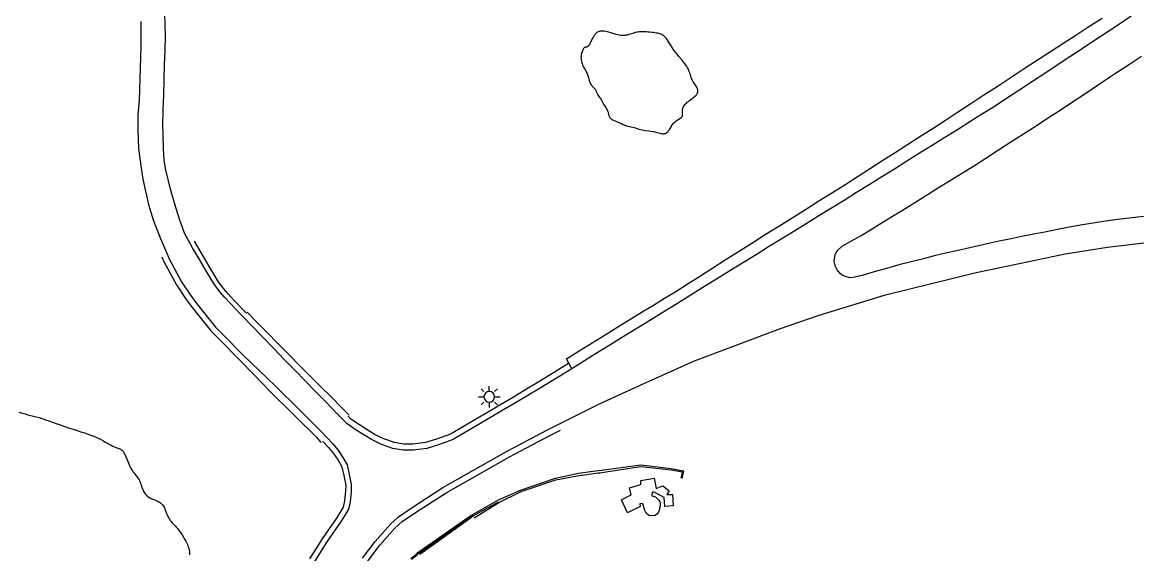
# Model space of a CAD drawing. Header units: feet. Extents: x 3174203 to 3175581, y 1715832 to 1717426.
# Drawn here: x 3174693.1 to 3175034.4, y 1716389.7 to 1716552.4 of the extents above; entities that cross this region are included whole.
import ezdxf

# ---------------------------------------------------------------- set-up
doc = ezdxf.new("R2010")
doc.units = ezdxf.units.FT
doc.header["$MEASUREMENT"] = 0
for name, color, linetype, lineweight, true_color in [('BOTTOM_OF_RETAINING_WALL', 75, 'Continuous', 30, 0x6e996b), ('BRIDGE', 117, 'Continuous', 30, 0x53735e), ('MISCELLANEOUS', 225, 'Continuous', 30, 0x9c5f7c), ('SHRUBLINE', 71, 'Continuous', 30, 0xc6ff6b), ('TOP_OF_RETAINING_WALL', 121, 'Continuous', 30, 0x7affd3)]:
    doc.layers.add(name, color=color, linetype=linetype, lineweight=lineweight, true_color=true_color)
doc.layers.add('FOOT_PATH', color=2, linetype='Continuous', lineweight=30)
doc.layers.add('LIGHT_POLE', color=5, linetype='Continuous', lineweight=30)

# ---------------------------------------------------------------- blocks, each defined once
blk = doc.blocks.new('SYM205')
at = {"lineweight": -2}
for p, q in [((-0.25, 0.25), (-0.375, 0.375)), ((0, 0.25), (0, 0.5)), ((0.25, 0.25), (0.375, 0.375)), ((0.25, 0), (0.5, 0)), ((-0.25, -0.25), (-0.375, -0.375)), ((0, -0.25), (0, -0.5)), ((0.25, -0.25), (0.375, -0.375))]:
    blk.add_line(p, q, dxfattribs=at)
at = {"lineweight": -2, "flags": 128}
blk.add_lwpolyline([(-0.5, 0), (-0.25, 0, 1), (0.25, 0, 1), (-0.25, 0)], format="xyb", dxfattribs=at)
blk = doc.blocks.new('SYM205_1')
at = {"layer": 'LIGHT_POLE', "ltscale": 0.25, "xscale": 26.246667, "yscale": 26.246667, "zscale": 26.246667}
blk.add_blockref('SYM205', (0, 0), dxfattribs=at)
blk = doc.blocks.new('SYM003')
at = {"layer": 'LIGHT_POLE', "ltscale": 0.25, "xscale": 0.5, "yscale": 0.5, "zscale": 0.5}
blk.add_blockref('SYM205_1', (0, 0), dxfattribs=at)

msp = doc.modelspace()

# ---------------------------------------------------------------- linework, layer by layer
at = {"layer": 'BOTTOM_OF_RETAINING_WALL'}
msp.add_polyline3d([(3174812.042432, 1716388.502307, 5239.395419), (3174813.819464, 1716389.92736, 5239.314011), (3174814.195223, 1716390.310715, 5239.359153), (3174830.035623, 1716401.395436, 5239.69235), (3174830.777043, 1716401.826412, 5239.858315), (3174838.66125, 1716406.308823, 5240.392817), (3174845.611456, 1716409.365458, 5240.666743), (3174856.294294, 1716413.074935, 5241.164643), (3174863.311611, 1716414.558261, 5241.888791), (3174868.5547, 1716415.297023, 5241.974243), (3174870.309566, 1716415.455595, 5242.254166), (3174882.372358, 1716417.182592, 5243.449204), (3174891.688288, 1716416.05981, 5244.786757), (3174895.44497, 1716415.258811, 5245.458088), (3174894.880145, 1716412.986061, 5246.021233)], dxfattribs=at)
at = {"layer": 'BRIDGE'}
for points in [[(3174793.110488, 1716432.370844, 5237.339), (3174790.910862, 1716434.614851, 5237.331664), (3174787.726582, 1716437.800412, 5237.322531), (3174784.494989, 1716441.019919, 5237.319626), (3174781.183945, 1716444.226026, 5237.318), (3174778.098762, 1716447.404011, 5237.324), (3174774.791328, 1716450.748232, 5237.252), (3174771.397484, 1716454.16836, 5237.16), (3174768.039875, 1716457.59457, 5237.111), (3174764.658376, 1716460.969294, 5237.092), (3174761.939183, 1716463.781156, 5237.114)], [(3174753.542679, 1716455.386345, 5237.229), (3174759.391543, 1716449.442397, 5237.322), (3174764.144243, 1716444.53695, 5237.451), (3174768.844102, 1716439.617681, 5237.49), (3174776.424407, 1716432.260898, 5237.43), (3174783.183194, 1716425.555445, 5237.465346), (3174784.527955, 1716424.006592, 5237.472)]]:
    msp.add_polyline3d(points, dxfattribs=at)
at = {"layer": 'FOOT_PATH'}
for points in [[(3174760.612513, 1716462.498208, 5237.163492), (3174760.01247, 1716463.1187, 5237.17), (3174756.693235, 1716466.551054, 5237.334), (3174754.973798, 1716468.398121, 5237.439), (3174753.567631, 1716470.077144, 5237.544), (3174751.707861, 1716472.572989, 5237.716306), (3174749.53813, 1716476.222217, 5237.949713), (3174747.368399, 1716479.871444, 5238.176172), (3174745.198667, 1716483.520672, 5238.398), (3174742.794575, 1716488.013193, 5238.73), (3174741.206967, 1716492.278819, 5238.915), (3174739.861398, 1716496.835863, 5239.141588), (3174738.515829, 1716501.392907, 5239.367), (3174737.018941, 1716507.337556, 5239.717), (3174736.519978, 1716510.287191, 5239.762), (3174736.360509, 1716513.971398, 5239.983), (3174736.224428, 1716518.010129, 5240.07), (3174736.133708, 1716521.005143, 5240.196753), (3174736.269788, 1716525.645146, 5240.388184), (3174736.405869, 1716530.285148, 5240.575048), (3174736.54195, 1716534.925151, 5240.762529), (3174736.678031, 1716539.565153, 5240.953518), (3174736.802771, 1716543.883249, 5241.135179), (3174736.927512, 1716548.201344, 5241.32154), (3174736.851911, 1716551.650148, 5241.473855), (3174736.776311, 1716555.098952, 5241.625494)], [(3175032.440534, 1716554.287743, 5242.628253), (3175028.780411, 1716551.843009, 5242.565977), (3175024.980358, 1716549.342626, 5242.501), (3175021.180304, 1716546.842243, 5242.437052), (3175017.38025, 1716544.34186, 5242.376952), (3175013.580196, 1716541.841477, 5242.317549), (3175009.780142, 1716539.341094, 5242.262), (3175005.980089, 1716536.840712, 5242.211394), (3175002.180035, 1716534.340329, 5242.160172), (3174998.379981, 1716531.839946, 5242.10564), (3174994.579927, 1716529.339563, 5242.052854), (3174990.779873, 1716526.83918, 5242.004359), (3174986.926521, 1716524.430123, 5241.95381), (3174983.073169, 1716522.021065, 5241.903929), (3174979.219817, 1716519.612008, 5241.858287), (3174975.366465, 1716517.20295, 5241.81728), (3174971.513113, 1716514.793893, 5241.777126), (3174967.659761, 1716512.384835, 5241.741673), (3174963.806409, 1716509.975777, 5241.710875), (3174959.953057, 1716507.56672, 5241.681), (3174956.099705, 1716505.157662, 5241.652024), (3174952.246352, 1716502.748605, 5241.623901), (3174948.399804, 1716500.373581, 5241.591096), (3174944.553256, 1716497.998558, 5241.553656), (3174940.706708, 1716495.623535, 5241.511978), (3174936.86016, 1716493.248511, 5241.469541), (3174933.013612, 1716490.873488, 5241.422969), (3174929.167064, 1716488.498465, 5241.376), (3174925.320516, 1716486.123441, 5241.324781), (3174921.473968, 1716483.748418, 5241.268984), (3174917.62742, 1716481.373395, 5241.209), (3174913.780872, 1716478.998371, 5241.148453), (3174909.637628, 1716476.437046, 5241.08), (3174905.494384, 1716473.875721, 5241.015625), (3174901.35114, 1716471.314395, 5240.954), (3174897.207895, 1716468.75307, 5240.893625), (3174893.064651, 1716466.191744, 5240.8305), (3174888.921407, 1716463.630419, 5240.764), (3174884.778163, 1716461.069094, 5240.697228), (3174880.634919, 1716458.507768, 5240.63379), (3174876.491675, 1716455.946443, 5240.574), (3174872.34843, 1716453.385118, 5240.521), (3174868.205186, 1716450.823792, 5240.422), (3174864.061942, 1716448.262467, 5240.304), (3174859.918698, 1716445.701141, 5240.206), (3174855.775454, 1716443.139816, 5240.067), (3174851.63221, 1716440.578491, 5239.944), (3174847.818406, 1716438.330736, 5239.803), (3174844.004602, 1716436.082982, 5239.596), (3174840.190799, 1716433.835227, 5239.366997), (3174836.376995, 1716431.587473, 5239.139047), (3174832.563192, 1716429.339718, 5238.915634), (3174828.749388, 1716427.091964, 5238.694), (3174824.935584, 1716424.844209, 5238.488), (3174820.490281, 1716423.255944, 5238.292), (3174816.918162, 1716422.144159, 5238.182), (3174812.711001, 1716421.588266, 5238.019745), (3174809.694545, 1716421.588266, 5237.903), (3174806.519328, 1716422.144159, 5237.767), (3174803.02659, 1716423.335358, 5237.643), (3174800.010134, 1716424.844209, 5237.538), (3174795.24731, 1716427.782499, 5237.4), (3174792.499471, 1716429.694799, 5237.378), (3174791.519516, 1716430.699466, 5237.377836)], [(3174729.427758, 1716552.67972, 5241.566738), (3174729.398877, 1716544.989398, 5241.254), (3174728.854554, 1716528.607579, 5240.618), (3174728.531362, 1716524.160437, 5240.453), (3174728.531362, 1716519.531779, 5240.263), (3174728.667443, 1716513.904784, 5239.924), (3174729.393207, 1716508.595441, 5239.807), (3174729.98289, 1716504.511331, 5239.574), (3174731.746269, 1716496.720324, 5239.257), (3174733.197796, 1716492.046287, 5239.183), (3174735.102926, 1716487.054598, 5238.886), (3174738.164742, 1716479.881171, 5238.43), (3174741.884282, 1716473.1197, 5238.104), (3174744.560536, 1716469.03559, 5237.852), (3174746.561347, 1716466.326322, 5237.71), (3174748.557198, 1716463.785098, 5237.568), (3174752.276737, 1716459.247198, 5237.332), (3174754.828967, 1716456.652056, 5237.215471)], [(3174861.191334, 1716446.684986, 5240.254), (3174859.625017, 1716449.50404, 5240.118), (3174863.562285, 1716451.960016, 5240.53), (3174867.499554, 1716454.415992, 5240.64), (3174871.436822, 1716456.871969, 5240.665), (3174875.374091, 1716459.327945, 5240.54), (3174879.311359, 1716461.783921, 5240.659), (3174882.761572, 1716463.871355, 5240.706), (3174886.211785, 1716465.958789, 5240.7), (3174889.661998, 1716468.046223, 5240.776), (3174893.112211, 1716470.133657, 5240.84), (3174896.873567, 1716472.545834, 5240.920599), (3174900.634923, 1716474.958012, 5240.989), (3174904.396279, 1716477.370189, 5241.071), (3174908.157635, 1716479.782366, 5241.048), (3174912.260216, 1716482.361406, 5241.041), (3174916.362798, 1716484.940446, 5241.14), (3174920.465379, 1716487.519486, 5241.149), (3174924.56796, 1716490.098525, 5241.228), (3174928.670542, 1716492.677565, 5241.417), (3174932.773123, 1716495.256605, 5241.391), (3174936.875704, 1716497.835645, 5241.423222), (3174940.978286, 1716500.414684, 5241.45139), (3174945.080867, 1716502.993724, 5241.483426), (3174948.855335, 1716505.411219, 5241.508452), (3174952.629803, 1716507.828714, 5241.53556), (3174956.404271, 1716510.24621, 5241.566509), (3174960.178738, 1716512.663705, 5241.595353), (3174963.953206, 1716515.0812, 5241.623), (3174967.727674, 1716517.498695, 5241.644309), (3174971.502142, 1716519.916191, 5241.664), (3174975.27661, 1716522.333686, 5241.638), (3174979.296661, 1716524.961256, 5241.714), (3174983.316712, 1716527.588826, 5241.810633), (3174987.336762, 1716530.216396, 5241.909), (3174991.356813, 1716532.843966, 5241.975), (3174995.376864, 1716535.471536, 5241.988), (3174999.396915, 1716538.099106, 5242.029073), (3175003.416966, 1716540.726676, 5242.066537), (3175007.437017, 1716543.354246, 5242.1), (3175011.457068, 1716545.981816, 5242.154), (3175015.466771, 1716548.559769, 5242.262), (3175019.476474, 1716551.137721, 5242.366), (3175023.486178, 1716553.715674, 5242.489)], [(3175036.216864, 1716493.071052, 5244.550655), (3175032.678765, 1716492.677767, 5244.44), (3175029.140667, 1716492.284483, 5244.265), (3175025.269926, 1716491.709682, 5244.174), (3175021.399186, 1716491.134882, 5244.091949), (3175017.528446, 1716490.560081, 5244.008), (3175013.423345, 1716489.765948, 5243.959), (3175009.318243, 1716488.971816, 5243.835), (3175005.991826, 1716488.321384, 5243.715464), (3175002.665409, 1716487.670951, 5243.599593), (3174999.338991, 1716487.020519, 5243.487546), (3174995.656307, 1716486.251912, 5243.367824), (3174991.973623, 1716485.483305, 5243.251689), (3174988.290939, 1716484.714699, 5243.131017), (3174984.355938, 1716483.818463, 5242.99825), (3174980.420938, 1716482.922228, 5242.869758), (3174976.485937, 1716482.025993, 5242.745121), (3174972.550937, 1716481.129758, 5242.621221), (3174968.820766, 1716480.166163, 5242.504251), (3174965.090595, 1716479.202568, 5242.3911), (3174961.360425, 1716478.238974, 5242.281935), (3174957.58891, 1716477.179185, 5242.171665), (3174953.817395, 1716476.119396, 5242.065437), (3174950.045881, 1716475.059608, 5241.963393), (3174947.233546, 1716474.424302, 5241.891544), (3174946.280981, 1716474.288165, 5241.870489), (3174944.965534, 1716474.696576, 5241.845734), (3174944.10369, 1716475.014229, 5241.832045), (3174943.377926, 1716475.649535, 5241.817399), (3174942.470721, 1716476.738631, 5241.798444), (3174941.971759, 1716477.827727, 5241.786257), (3174941.608877, 1716478.780686, 5241.779521), (3174941.563516, 1716479.552129, 5241.777899), (3174941.881038, 1716481.412667, 5241.774999), (3174942.1532, 1716482.093352, 5241.775374), (3174942.742883, 1716482.910174, 5241.78), (3174943.967609, 1716483.953891, 5241.786404), (3174946.868774, 1716485.619679, 5241.800017), (3174949.769939, 1716487.285466, 5241.816766), (3174952.671104, 1716488.951254, 5241.834097), (3174956.263635, 1716491.188438, 5241.859969), (3174959.856166, 1716493.425623, 5241.885318), (3174963.448697, 1716495.662807, 5241.910112), (3174967.041227, 1716497.899992, 5241.931868), (3174970.633758, 1716500.137177, 5241.95825), (3174974.004591, 1716502.221774, 5241.986), (3174977.375423, 1716504.306372, 5242.035), (3174980.746256, 1716506.39097, 5241.976), (3174984.117088, 1716508.475568, 5241.934), (3174987.950838, 1716510.944671, 5242.123), (3174991.784588, 1716513.413775, 5242.232), (3174995.618338, 1716515.882879, 5242.186), (3174999.452088, 1716518.351982, 5242.234753), (3175003.285838, 1716520.821086, 5242.282505), (3175007.119588, 1716523.29019, 5242.326435), (3175010.953338, 1716525.759294, 5242.372), (3175014.121467, 1716527.878635, 5242.356), (3175017.289596, 1716529.997976, 5242.459), (3175020.457725, 1716532.117317, 5242.467), (3175023.625854, 1716534.236658, 5242.528), (3175027.594166, 1716536.856586, 5242.697), (3175031.562478, 1716539.476514, 5242.774), (3175035.53079, 1716542.096442, 5242.882)], [(3174761.693852, 1716463.54391, 5237.163492), (3174761.093809, 1716464.164402, 5237.17), (3174757.784518, 1716467.586473, 5237.334), (3174756.101708, 1716469.394195, 5237.439), (3174754.748308, 1716471.010212, 5237.544), (3174752.960836, 1716473.409031, 5237.716306), (3174750.831105, 1716476.990984, 5237.949713), (3174748.661373, 1716480.640212, 5238.176172), (3174746.508966, 1716484.260302, 5238.398), (3174745.827624, 1716485.533526, 5238.494665)], [(3174797.180943, 1716388.589195, 5237.769), (3174801.081923, 1716393.717022, 5237.834), (3174805.844748, 1716399.117123, 5237.934), (3174808.194975, 1716401.22441, 5238), (3174812.413477, 1716404.083287, 5238.145), (3174821.848406, 1716410.209452, 5238.541), (3174841.259753, 1716421.20535, 5239.443), (3174853.643097, 1716427.78176, 5240.088), (3174869.757321, 1716435.802498, 5240.678), (3174883.108114, 1716441.937171, 5240.879), (3174898.768736, 1716448.970916, 5241.205), (3174925.077673, 1716458.863538, 5241.572), (3174936.616183, 1716462.808674, 5241.755), (3174957.255091, 1716469.161734, 5242.201), (3174984.992875, 1716475.99411, 5243), (3174992.786331, 1716477.616409, 5243.257), (3175012.155152, 1716481.609761, 5243.87192), (3175025.159365, 1716483.657488, 5244.27801), (3175041.48905, 1716485.654164, 5244.781323)], [(3174735.847837, 1716480.768568, 5238.534431), (3174736.560128, 1716479.099766, 5238.43), (3174740.355611, 1716472.200242, 5238.104), (3174743.096949, 1716468.016811, 5237.852), (3174745.143139, 1716465.246097, 5237.71), (3174747.166798, 1716462.669466, 5237.568), (3174750.949253, 1716458.054808, 5237.332), (3174753.558046, 1716455.402151, 5237.215471)], [(3174791.519516, 1716430.699466, 5237.377836), (3174789.297795, 1716432.977213, 5237.354039), (3174786.096118, 1716436.259627, 5237.354183), (3174782.894441, 1716439.542041, 5237.355807), (3174779.692765, 1716442.824456, 5237.362), (3174776.491088, 1716446.10687, 5237.376), (3174773.289411, 1716449.389284, 5237.321), (3174769.970176, 1716452.821638, 5237.273), (3174766.650941, 1716456.253992, 5237.226476), (3174763.331705, 1716459.686346, 5237.187555), (3174760.612513, 1716462.498208, 5237.163492)], [(3174754.828967, 1716456.652056, 5237.215471), (3174760.658512, 1716450.727741, 5237.353369), (3174765.592119, 1716446.010937, 5237.426), (3174770.525727, 1716441.294132, 5237.517), (3174778.020774, 1716433.837824, 5237.423), (3174784.751831, 1716427.141557, 5237.45094), (3174786.27494, 1716425.50898, 5237.426841)], [(3174860.278965, 1716448.092094, 5240.237459), (3174858.948921, 1716447.26987, 5240.206), (3174854.805676, 1716444.708545, 5240.067), (3174850.678999, 1716442.157461, 5239.944), (3174846.881975, 1716439.919595, 5239.803), (3174843.068171, 1716437.671841, 5239.596), (3174839.254367, 1716435.424086, 5239.366997), (3174835.440564, 1716433.176332, 5239.139047), (3174831.62676, 1716430.928577, 5238.915634), (3174827.812957, 1716428.680823, 5238.694), (3174824.150081, 1716426.522021, 5238.488), (3174819.905726, 1716425.005554, 5238.292), (3174816.52045, 1716423.951921, 5238.182), (3174812.589685, 1716423.432548, 5238.019745), (3174809.854768, 1716423.432548, 5237.903), (3174806.978779, 1716423.936055, 5237.767), (3174803.740034, 1716425.040629, 5237.643), (3174800.908608, 1716426.456928, 5237.538), (3174796.25899, 1716429.325378, 5237.4), (3174793.697095, 1716431.108274, 5237.378), (3174792.839757, 1716431.987232, 5237.377836)], [(3174786.27494, 1716425.50898, 5237.426841), (3174788.108489, 1716423.543651, 5237.411), (3174789.734977, 1716421.626388, 5237.38), (3174791.238345, 1716419.422265, 5237.392), (3174792.532732, 1716417.090109, 5237.439), (3174793.167775, 1716414.231232, 5237.514888), (3174793.802818, 1716411.100081, 5237.600048), (3174793.757458, 1716409.012647, 5237.655), (3174793.439937, 1716405.836117, 5237.697), (3174792.895614, 1716403.612546, 5237.688), (3174792.201744, 1716402.333426, 5237.673253), (3174790.704856, 1716399.928339, 5237.652453), (3174786.304913, 1716393.575279, 5237.598016), (3174782.540013, 1716387.539872, 5237.555)], [(3174785.911422, 1716156.980111, 5237.656235), (3174786.611533, 1716161.11685, 5237.657077), (3174787.577251, 1716169.955149, 5237.657491), (3174788.773946, 1716186.476366, 5237.649251), (3174789.093015, 1716202.835414, 5237.637686), (3174788.637475, 1716237.32923, 5237.62), (3174788.319993, 1716274.648726, 5237.531), (3174787.93304, 1716322.377807, 5237.56), (3174787.775907, 1716353.738217, 5237.591148), (3174788.043366, 1716360.962597, 5237.595698), (3174788.69486, 1716365.872548, 5237.598), (3174789.695091, 1716369.436672, 5237.573), (3174790.916401, 1716372.796667, 5237.615), (3174794.107592, 1716379.802452, 5237.691957), (3174796.234484, 1716383.32796, 5237.729363), (3174798.723958, 1716387.552922, 5237.769), (3174802.517944, 1716392.540106, 5237.834), (3174807.164377, 1716397.80824, 5237.934), (3174809.340013, 1716399.758984, 5238), (3174813.439269, 1716402.537048, 5238.145), (3174822.811777, 1716408.622682, 5238.541), (3174842.152317, 1716419.578471, 5239.443), (3174854.491776, 1716426.131574, 5240.088), (3174857.773621, 1716427.765089, 5240.208476)], [(3174785.03006, 1716424.347572, 5237.426841), (3174786.836198, 1716422.411624, 5237.411), (3174788.378851, 1716420.593184, 5237.38), (3174789.787722, 1716418.527605, 5237.392), (3174790.924269, 1716416.479837, 5237.439), (3174791.502348, 1716413.877406, 5237.514888), (3174792.096575, 1716410.947502, 5237.600048), (3174792.056776, 1716409.115967, 5237.655), (3174791.757764, 1716406.124617, 5237.697), (3174791.294216, 1716404.231009, 5237.688), (3174790.729455, 1716403.189896, 5237.673253), (3174789.281468, 1716400.86338, 5237.652453), (3174784.882021, 1716394.511035, 5237.598016), (3174781.047749, 1716388.36442, 5237.555)]]:
    msp.add_polyline3d(points, dxfattribs=at)
at = {"layer": 'MISCELLANEOUS'}
msp.add_polyline3d([(3174879.374506, 1716408.008165, 5247.44), (3174878.957385, 1716410.068552, 5246.778), (3174882.398635, 1716411.137868, 5246.961), (3174882.346495, 1716412.389749, 5246.691), (3174886.439497, 1716413.015689, 5247.092), (3174887.117319, 1716409.885986, 5247.355), (3174889.098644, 1716410.668412, 5247.187), (3174891.00176, 1716409.155722, 5247.631), (3174890.376078, 1716408.086407, 5248.031), (3174892.108109, 1716408.032615, 5247.866), (3174892.238459, 1716404.589942, 5248.483), (3174889.761802, 1716404.433457, 5248.633), (3174889.475031, 1716407.119785, 5248.116), (3174886.503043, 1716408.762879, 5247.738), (3174885.799151, 1716408.762879, 5247.752), (3174885.773081, 1716407.667483, 5247.769), (3174886.841954, 1716407.302351, 5247.897), (3174887.415495, 1716406.858977, 5248.003), (3174887.884757, 1716406.36344, 5248.067), (3174888.197597, 1716405.789662, 5248.227), (3174888.301878, 1716405.372368, 5248.407), (3174888.249738, 1716404.616023, 5248.79), (3174888.067247, 1716403.885759, 5249.05), (3174888.041177, 1716403.494546, 5249.146), (3174887.962967, 1716403.207657, 5249.214851), (3174887.806546, 1716402.686039, 5249.348883), (3174887.285145, 1716402.007937, 5249.564), (3174886.763743, 1716401.694967, 5249.716), (3174885.382029, 1716401.564563, 5249.706), (3174884.730278, 1716401.721048, 5249.622), (3174884.052456, 1716402.39915, 5249.363), (3174883.583194, 1716403.155495, 5248.992), (3174883.374634, 1716403.91184, 5248.608), (3174882.983582, 1716405.189802, 5248.097), (3174882.905372, 1716405.320206, 5248.065), (3174882.0972, 1716405.189802, 5248.146), (3174882.20148, 1716404.381295, 5248.421), (3174878.264899, 1716402.503473, 5248.675), (3174876.492134, 1716406.467764, 5247.518)], close=True, dxfattribs=at)
at = {"layer": 'SHRUBLINE'}
for points in [[(3174865.501432, 1716544.846141, 5233.223525), (3174865.367073, 1716544.814463, 5233.218237), (3174865.242693, 1716544.770213, 5233.215727), (3174865.127184, 1716544.709692, 5233.210456), (3174865.019438, 1716544.629203, 5233.204958), (3174864.918345, 1716544.525048, 5233.198949), (3174864.822796, 1716544.39353, 5233.192129), (3174864.714214, 1716544.197469, 5233.187177), (3174864.612019, 1716543.96882, 5233.175392), (3174864.516212, 1716543.719724, 5233.165539), (3174864.426791, 1716543.462321, 5233.153347), (3174864.24978, 1716542.909438, 5233.121402), (3174864.170772, 1716542.621356, 5233.102842), (3174864.111724, 1716542.330777, 5233.08305), (3174864.077626, 1716542.023975, 5233.061255), (3174864.072428, 1716541.689716, 5233.036966), (3174864.095923, 1716541.326753, 5233.007021), (3174864.146862, 1716540.936334, 5232.974432), (3174864.223999, 1716540.519707, 5232.936011), (3174864.304158, 1716540.169333, 5232.899975), (3174864.402201, 1716539.809373, 5232.867005), (3174864.520044, 1716539.446219, 5232.832368), (3174864.659604, 1716539.08626, 5232.798169), (3174864.822796, 1716538.735885, 5232.764363), (3174865.009408, 1716538.399781, 5232.737133), (3174865.21071, 1716538.075818, 5232.71117), (3174865.613953, 1716537.448977, 5232.650128), (3174865.794178, 1716537.138433, 5232.621057), (3174865.948108, 1716536.825864, 5232.600353), (3174866.077129, 1716536.513296, 5232.576753), (3174866.185072, 1716536.203923, 5232.555572), (3174866.27577, 1716535.900939, 5232.536235), (3174866.353055, 1716535.60754, 5232.519211), (3174866.517724, 1716534.923631, 5232.486665), (3174866.605672, 1716534.602269, 5232.474705), (3174866.712333, 1716534.289642, 5232.461367), (3174866.847478, 1716533.982216, 5232.448723), (3174867.015058, 1716533.677285, 5232.442339), (3174867.217568, 1716533.372355, 5232.437274), (3174867.457503, 1716533.064928, 5232.433009), (3174867.637881, 1716532.857605, 5232.425501), (3174868.01638, 1716532.43926, 5232.421121), (3174868.196758, 1716532.229717, 5232.424745), (3174868.359395, 1716532.020914, 5232.419278), (3174868.495418, 1716531.813591, 5232.424103), (3174868.599406, 1716531.608116, 5232.419838), (3174868.679739, 1716531.403381, 5232.425967), (3174868.816747, 1716530.990212, 5232.429094), (3174868.89708, 1716530.778821, 5232.425603), (3174869.001068, 1716530.562253, 5232.422394), (3174869.137092, 1716530.339275, 5232.428353), (3174869.299728, 1716530.109641, 5232.425285), (3174869.858605, 1716529.380803, 5232.428528), (3174870.038983, 1716529.124545, 5232.436919), (3174870.235602, 1716528.80825, 5232.43503), (3174870.41753, 1716528.48237, 5232.442594), (3174870.780747, 1716527.801855, 5232.447107), (3174870.983752, 1716527.44722, 5232.449775), (3174871.211029, 1716527.084173, 5232.436403), (3174871.687937, 1716526.357438, 5232.421732), (3174871.905633, 1716526.007809, 5232.426291), (3174872.0882, 1716525.67671, 5232.433207), (3174872.204694, 1716525.418912, 5232.445954), (3174872.292727, 1716525.176274, 5232.452892), (3174872.359322, 1716524.946209, 5232.464447), (3174872.411501, 1716524.726127, 5232.477497), (3174872.500705, 1716524.305564, 5232.492808), (3174872.551097, 1716524.100643, 5232.505994), (3174872.6111, 1716523.899791, 5232.519455), (3174872.68367, 1716523.704855, 5232.524876), (3174872.771765, 1716523.517684, 5232.533205), (3174872.878341, 1716523.340128, 5232.538613), (3174873.006355, 1716523.174035, 5232.549208), (3174873.158211, 1716523.020576, 5232.552618), (3174873.334092, 1716522.87821, 5232.562911), (3174873.533629, 1716522.744719, 5232.569682), (3174873.756453, 1716522.617884, 5232.578345), (3174874.002194, 1716522.495487, 5232.591143), (3174874.270482, 1716522.375308, 5232.60518), (3174874.711264, 1716522.194971, 5232.623546), (3174875.662686, 1716521.81932, 5232.675441), (3174876.133407, 1716521.616518, 5232.691111), (3174876.434037, 1716521.47403, 5232.707811), (3174877.024949, 1716521.183875, 5232.739655), (3174877.330015, 1716521.043605, 5232.756905), (3174877.651345, 1716520.91147, 5232.772082), (3174877.996331, 1716520.791168, 5232.786908), (3174878.446839, 1716520.665395, 5232.806705), (3174878.924173, 1716520.554958, 5232.822812), (3174879.887784, 1716520.351975, 5232.875363), (3174880.338292, 1716520.245372, 5232.898133), (3174880.750158, 1716520.128119, 5232.918578), (3174881.513851, 1716519.878277, 5232.951933), (3174881.902723, 1716519.75719, 5232.96867), (3174882.320976, 1716519.646327, 5232.992992), (3174882.781917, 1716519.549841, 5233.018547), (3174883.277987, 1716519.465495, 5233.034566), (3174883.796412, 1716519.389456, 5233.069623), (3174884.84923, 1716519.246964, 5233.09592), (3174885.486284, 1716519.153571, 5233.093866), (3174886.103377, 1716519.048946, 5233.090445), (3174886.705501, 1716518.926849, 5233.073208), (3174887.297645, 1716518.78104, 5233.05906), (3174888.168941, 1716518.531594, 5233.042031), (3174888.450329, 1716518.458222, 5233.040247), (3174888.724856, 1716518.398577, 5233.035913), (3174888.991118, 1716518.357965, 5233.03445), (3174889.247711, 1716518.341689, 5233.032286), (3174889.493234, 1716518.355053, 5233.029899), (3174889.726515, 1716518.401931, 5233.028505), (3174889.947322, 1716518.480478, 5233.025793), (3174890.155653, 1716518.587417, 5233.021802), (3174890.35151, 1716518.719472, 5233.018368), (3174890.534891, 1716518.873367, 5233.014331), (3174890.705798, 1716519.045826, 5233.010788), (3174890.86423, 1716519.233574, 5233.006703), (3174891.010186, 1716519.433333, 5233.00281), (3174891.186992, 1716519.713319, 5232.994878), (3174891.35123, 1716520.004768, 5232.988635), (3174891.512511, 1716520.303612, 5232.981935), (3174891.680445, 1716520.605784, 5232.976534), (3174891.864643, 1716520.907217, 5232.972107), (3174892.074714, 1716521.203843, 5232.969755), (3174892.317313, 1716521.491779, 5232.96445), (3174892.587265, 1716521.767882, 5232.961085), (3174892.876437, 1716522.029194, 5232.957265), (3174893.176698, 1716522.272756, 5232.952967), (3174893.479916, 1716522.49561, 5232.948696), (3174893.777959, 1716522.694799, 5232.943181), (3174894.276518, 1716522.997915, 5232.934967), (3174894.426044, 1716523.090967, 5232.932822), (3174894.564712, 1716523.184019, 5232.930876), (3174894.691005, 1716523.279466, 5232.92787), (3174894.803406, 1716523.379707, 5232.925961), (3174894.900398, 1716523.487135, 5232.924747), (3174894.980464, 1716523.604149, 5232.921963), (3174895.042086, 1716523.733143, 5232.922238), (3174895.088194, 1716523.892578, 5232.918998), (3174895.11426, 1716524.0679, 5232.918037), (3174895.124883, 1716524.257246, 5232.914947), (3174895.124664, 1716524.458753, 5232.910696), (3174895.10495, 1716525.11762, 5232.900678), (3174895.10736, 1716525.349149, 5232.895436), (3174895.121926, 1716525.583526, 5232.891124), (3174895.152902, 1716525.819236, 5232.885476), (3174895.203153, 1716526.056151, 5232.881004), (3174895.275198, 1716526.294491, 5232.874898), (3174895.371557, 1716526.534474, 5232.870486), (3174895.494748, 1716526.776319, 5232.863547), (3174895.64729, 1716527.020247, 5232.856917), (3174895.831703, 1716527.266475, 5232.848964), (3174896.050504, 1716527.515223, 5232.83965), (3174896.306213, 1716527.766711, 5232.82816), (3174896.599306, 1716528.021029, 5232.815028), (3174896.922077, 1716528.277757, 5232.801452), (3174897.264782, 1716528.536348, 5232.785009), (3174897.970999, 1716529.056926, 5232.745829), (3174898.315017, 1716529.317817, 5232.729592), (3174898.63998, 1716529.57838, 5232.70921), (3174898.936138, 1716529.838067, 5232.694907), (3174899.193746, 1716530.096329, 5232.673932), (3174899.370121, 1716530.306262, 5232.662459), (3174899.515364, 1716530.514995, 5232.64521), (3174899.630674, 1716530.722648, 5232.6346), (3174899.717252, 1716530.929341, 5232.624348), (3174899.776297, 1716531.135193, 5232.611841), (3174899.809009, 1716531.340326, 5232.602107), (3174899.816587, 1716531.544858, 5232.592415), (3174899.800231, 1716531.74891, 5232.583568), (3174899.761141, 1716531.952603, 5232.573674), (3174899.700516, 1716532.156055, 5232.563584), (3174899.619557, 1716532.359387, 5232.55527), (3174899.477993, 1716532.639357, 5232.544691), (3174899.307892, 1716532.921823, 5232.533951), (3174899.116895, 1716533.209282, 5232.522803), (3174898.702779, 1716533.809158, 5232.498427), (3174898.494941, 1716534.126569, 5232.480529), (3174898.296772, 1716534.458955, 5232.458268), (3174898.115911, 1716534.808814, 5232.437407), (3174897.957479, 1716535.177757, 5232.42015), (3174897.816513, 1716535.56386, 5232.398564), (3174897.685526, 1716535.964315, 5232.383824), (3174897.423552, 1716536.79705, 5232.342314), (3174897.277595, 1716537.223713, 5232.321435), (3174897.111679, 1716537.653497, 5232.297051), (3174896.918317, 1716538.083592, 5232.274958), (3174896.692235, 1716538.511425, 5232.252655), (3174896.436992, 1716538.935359, 5232.231092), (3174896.158359, 1716539.353988, 5232.205592), (3174895.862106, 1716539.765909, 5232.18805), (3174895.554001, 1716540.169718, 5232.167299), (3174895.239814, 1716540.564011, 5232.157654), (3174894.925316, 1716540.947384, 5232.149206), (3174894.029329, 1716542.022311, 5232.10455), (3174893.483551, 1716542.686252, 5232.059911), (3174892.975197, 1716543.325233, 5232.023754), (3174892.500526, 1716543.95423, 5231.999075), (3174892.055586, 1716544.585307, 5231.973328), (3174891.635597, 1716545.21888, 5231.951262), (3174891.235567, 1716545.852453, 5231.941226), (3174890.545999, 1716546.982588, 5231.926549), (3174890.388056, 1716547.226151, 5231.92535), (3174890.22201, 1716547.463194, 5231.925135), (3174890.044626, 1716547.691812, 5231.925743), (3174889.852672, 1716547.910095, 5231.927001), (3174889.642913, 1716548.116138, 5231.928631), (3174889.412117, 1716548.308034, 5231.931502), (3174889.157049, 1716548.483875, 5231.937059), (3174888.874477, 1716548.641755, 5231.941944), (3174888.562397, 1716548.780374, 5231.950748), (3174888.223731, 1716548.900862, 5231.960175), (3174887.86263, 1716549.004956, 5231.969073), (3174887.483245, 1716549.094393, 5231.982483), (3174887.089729, 1716549.170911, 5231.992563), (3174886.686233, 1716549.236247, 5232.006315), (3174886.276909, 1716549.292138, 5232.022333), (3174885.865908, 1716549.340321, 5232.033103), (3174885.055482, 1716549.420513, 5232.057107), (3174884.498875, 1716549.469488, 5232.088379), (3174883.963216, 1716549.510137, 5232.123072), (3174883.447459, 1716549.539231, 5232.164046), (3174882.950557, 1716549.553537, 5232.205027), (3174882.471461, 1716549.549826, 5232.227929), (3174882.009124, 1716549.524866, 5232.246012), (3174881.5625, 1716549.475426, 5232.265048), (3174881.130443, 1716549.399783, 5232.285276), (3174880.71142, 1716549.302252, 5232.306817), (3174880.303804, 1716549.188653, 5232.329881), (3174879.905964, 1716549.064807, 5232.343977), (3174879.133095, 1716548.809665, 5232.39591), (3174878.754807, 1716548.690011, 5232.425173), (3174878.462555, 1716548.605574, 5232.436338), (3174878.169316, 1716548.531216, 5232.447334), (3174877.872136, 1716548.469129, 5232.45828), (3174877.568055, 1716548.421505, 5232.480522), (3174877.254118, 1716548.390535, 5232.491885), (3174876.927367, 1716548.37841, 5232.50352), (3174876.584845, 1716548.387321, 5232.525576), (3174876.223596, 1716548.41946, 5232.538261), (3174875.840661, 1716548.477018, 5232.560428), (3174875.314954, 1716548.589142, 5232.578638), (3174874.761779, 1716548.735032, 5232.605588), (3174874.194406, 1716548.902811, 5232.631412), (3174873.070134, 1716549.256533, 5232.671871), (3174872.539771, 1716549.418723, 5232.690761), (3174872.04828, 1716549.555298, 5232.703864), (3174871.658386, 1716549.646117, 5232.713318), (3174871.304358, 1716549.710259, 5232.721307), (3174870.982141, 1716549.749754, 5232.728382), (3174870.68768, 1716549.766628, 5232.734638), (3174870.416922, 1716549.76291, 5232.740291), (3174870.165812, 1716549.740628, 5232.74541), (3174869.930295, 1716549.701809, 5232.750193), (3174869.706318, 1716549.648483, 5232.75461), (3174869.513975, 1716549.589772, 5232.758431), (3174869.326724, 1716549.51801, 5232.762109), (3174869.143745, 1716549.430004, 5232.765666), (3174868.964215, 1716549.322565, 5232.769319), (3174868.787314, 1716549.1925, 5232.772924), (3174868.61222, 1716549.036619, 5232.776855), (3174868.438112, 1716548.851731, 5232.781131), (3174868.264168, 1716548.634645, 5232.785116), (3174868.089566, 1716548.382169, 5232.789964), (3174867.863432, 1716548.005015, 5232.796301), (3174867.636948, 1716547.584869, 5232.802413), (3174866.976351, 1716546.274306, 5232.808455), (3174866.76942, 1716545.890021, 5232.803169), (3174866.572614, 1716545.566659, 5232.798482), (3174866.453489, 1716545.400679, 5232.791045), (3174866.339163, 1716545.264539, 5232.787609), (3174866.229486, 1716545.15499, 5232.784461), (3174866.124308, 1716545.068785, 5232.775417), (3174866.023479, 1716545.002676, 5232.772242), (3174865.926849, 1716544.953414, 5232.769311), (3174865.834267, 1716544.917752, 5232.766566), (3174865.745585, 1716544.892442, 5232.763958), (3174865.660652, 1716544.874236, 5232.753525), (3174865.501432, 1716544.846141, 5232.74802)], [(3174692.115291, 1716433.242943, 5247.603188), (3174694.017466, 1716432.699123, 5247.133217), (3174694.856213, 1716432.472632, 5246.914456), (3174696.544057, 1716432.035182, 5246.4961), (3174697.398328, 1716431.808691, 5246.26625), (3174698.262949, 1716431.566669, 5246.023238), (3174699.140507, 1716431.301352, 5245.779874), (3174700.213179, 1716430.945572, 5245.483515), (3174701.30597, 1716430.557365, 5245.169647), (3174703.542969, 1716429.732866, 5244.498059), (3174704.682706, 1716429.321176, 5244.156364), (3174706.122834, 1716428.826496, 5243.738642), (3174707.57606, 1716428.351473, 5243.335603), (3174709.038019, 1716427.889553, 5242.942159), (3174711.342524, 1716427.173716, 5242.279036), (3174712.17989, 1716426.90795, 5242.07892), (3174713.015626, 1716426.631588, 5241.887957), (3174713.848918, 1716426.339333, 5241.695945), (3174714.678951, 1716426.025887, 5241.515609), (3174715.504911, 1716425.685953, 5241.345455), (3174716.325982, 1716425.314233, 5241.181022), (3174717.03886, 1716424.96115, 5241.036593), (3174717.741368, 1716424.590595, 5240.899922), (3174718.427502, 1716424.213488, 5240.767986), (3174719.726637, 1716423.483298, 5240.531759), (3174720.327631, 1716423.152056, 5240.426216), (3174720.888236, 1716422.857941, 5240.336124), (3174721.40245, 1716422.611875, 5240.253712), (3174721.640537, 1716422.509612, 5240.219987), (3174721.866288, 1716422.419488, 5240.189444), (3174722.080467, 1716422.338903, 5240.158357), (3174722.661203, 1716422.128354, 5240.07508), (3174722.836726, 1716422.059901, 5240.048178), (3174723.004492, 1716421.987974, 5240.029706), (3174723.165266, 1716421.909974, 5240.004524), (3174723.31981, 1716421.823297, 5239.984878), (3174723.468888, 1716421.725342, 5239.967788), (3174723.613263, 1716421.613507, 5239.942714), (3174723.753698, 1716421.485188, 5239.92388), (3174723.890956, 1716421.337786, 5239.903154), (3174724.025801, 1716421.168696, 5239.874161), (3174724.158996, 1716420.975318, 5239.849509), (3174724.351127, 1716420.648043, 5239.814531), (3174724.542354, 1716420.272119, 5239.766209), (3174724.733645, 1716419.855789, 5239.717962), (3174724.925974, 1716419.407298, 5239.672937), (3174725.518889, 1716417.951295, 5239.502476), (3174725.725073, 1716417.456597, 5239.441679), (3174725.93715, 1716416.970957, 5239.381768), (3174726.156089, 1716416.502618, 5239.324384), (3174726.382862, 1716416.059824, 5239.268641), (3174726.617829, 1716415.648793, 5239.222812), (3174726.858911, 1716415.26764, 5239.173332), (3174727.103417, 1716414.912452, 5239.134152), (3174727.348659, 1716414.579317, 5239.089711), (3174727.591945, 1716414.264324, 5239.05538), (3174728.061892, 1716413.673116, 5238.984859), (3174728.283174, 1716413.389077, 5238.947357), (3174728.49174, 1716413.107531, 5238.911235), (3174728.684902, 1716412.824569, 5238.884597), (3174728.859969, 1716412.536276, 5238.849949), (3174729.047219, 1716412.172804, 5238.816558), (3174729.209171, 1716411.799363, 5238.775076), (3174729.351574, 1716411.419785, 5238.734976), (3174729.480177, 1716411.037906, 5238.699884), (3174729.718984, 1716410.282586, 5238.625961), (3174729.840687, 1716409.916814, 5238.588759), (3174729.97159, 1716409.564079, 5238.555388), (3174730.117442, 1716409.228218, 5238.520403), (3174730.304872, 1716408.874271, 5238.484118), (3174730.516588, 1716408.545713, 5238.447167), (3174730.750682, 1716408.241725, 5238.408354), (3174731.005242, 1716407.961488, 5238.370219), (3174731.278359, 1716407.704184, 5238.337355), (3174731.568122, 1716407.468992, 5238.301736), (3174731.872621, 1716407.255095, 5238.265103), (3174732.189945, 1716407.061673, 5238.229796), (3174732.56545, 1716406.863825, 5238.189615), (3174732.949915, 1716406.685538, 5238.149836), (3174733.338047, 1716406.520699, 5238.110385), (3174734.104127, 1716406.206914, 5238.033268), (3174734.471484, 1716406.045742, 5237.993224), (3174734.821326, 1716405.873568, 5237.953665), (3174735.109497, 1716405.709402, 5237.920362), (3174735.380203, 1716405.529949, 5237.883839), (3174735.633444, 1716405.333023, 5237.849348), (3174735.869221, 1716405.116442, 5237.814966), (3174736.087532, 1716404.87802, 5237.78258), (3174736.288378, 1716404.615574, 5237.752526), (3174736.47176, 1716404.326919, 5237.71717), (3174736.637677, 1716404.009873, 5237.684503), (3174736.771327, 1716403.703348, 5237.654474), (3174736.896161, 1716403.376498, 5237.626094), (3174737.267596, 1716402.312351, 5237.528144), (3174737.406995, 1716401.942552, 5237.495134), (3174737.562495, 1716401.571603, 5237.461965), (3174737.739076, 1716401.203338, 5237.426652), (3174737.941724, 1716400.841592, 5237.393548), (3174738.173982, 1716400.488858, 5237.355878), (3174738.433648, 1716400.142259, 5237.315468), (3174738.71708, 1716399.797578, 5237.27948), (3174739.020635, 1716399.450596, 5237.243751), (3174740.015632, 1716398.353662, 5237.138777), (3174740.363269, 1716397.955294, 5237.09993), (3174740.712823, 1716397.533534, 5237.065606), (3174741.159477, 1716396.953575, 5237.017486), (3174741.597169, 1716396.339791, 5236.974704), (3174742.019789, 1716395.704003, 5236.934811), (3174742.421228, 1716395.058026, 5236.897896), (3174742.795374, 1716394.413679, 5236.873526), (3174743.136118, 1716393.782781, 5236.847105), (3174743.43735, 1716393.177148, 5236.824538), (3174743.640987, 1716392.729727, 5236.821474), (3174743.817601, 1716392.301863, 5236.808839), (3174743.967766, 1716391.890681, 5236.797966), (3174744.092056, 1716391.493303, 5236.788506), (3174744.191048, 1716391.106855, 5236.788887), (3174744.265316, 1716390.72846, 5236.780701), (3174744.315435, 1716390.355242, 5236.773033), (3174744.34198, 1716389.984324, 5236.764538), (3174744.345525, 1716389.612832, 5236.757227)]]:
    msp.add_polyline3d(points, dxfattribs=at)
at = {"layer": 'TOP_OF_RETAINING_WALL'}
for points in [[(3174831.360986, 1716400.948607, 5244.158237), (3174838.968266, 1716405.616494, 5244.129766), (3174845.800713, 1716408.958155, 5244.186427), (3174856.423201, 1716412.54648, 5244.244334), (3174863.434582, 1716413.842609, 5244.294696), (3174864.078867, 1716413.940173, 5244.334094), (3174864.480028, 1716414.000922, 5245.663013), (3174868.63314, 1716414.629832, 5245.572122), (3174869.346564, 1716414.675604, 5245.638815), (3174869.836553, 1716414.699007, 5246.925877), (3174870.402099, 1716414.743325, 5246.915066), (3174882.355182, 1716416.598246, 5247.021277), (3174891.636987, 1716415.651827, 5247.106346), (3174895.102834, 1716415.036639, 5247.073157), (3174894.58597, 1716413.061135, 5247.184029)], [(3174814.741345, 1716389.819245, 5242.880147), (3174830.247474, 1716400.920518, 5242.831039), (3174831.087919, 1716401.52717, 5242.763134), (3174838.877298, 1716405.821629, 5242.80919)], [(3174812.257213, 1716388.292441, 5240.107832), (3174814.044398, 1716389.747079, 5240.107832), (3174814.452222, 1716390.079435, 5240.18168), (3174830.062105, 1716401.053944, 5241.507866), (3174830.903074, 1716401.643828, 5241.49845)]]:
    msp.add_polyline3d(points, dxfattribs=at)

# ---------------------------------------------------------------- block references
at = {"layer": 'LIGHT_POLE', "ltscale": 0.25, "xscale": 0.5, "yscale": 0.5, "zscale": 0.5}
msp.add_blockref('SYM003', (3174836.0194, 1716437.917, 5239.3885), dxfattribs=at)

doc.saveas('drawing.dxf')
